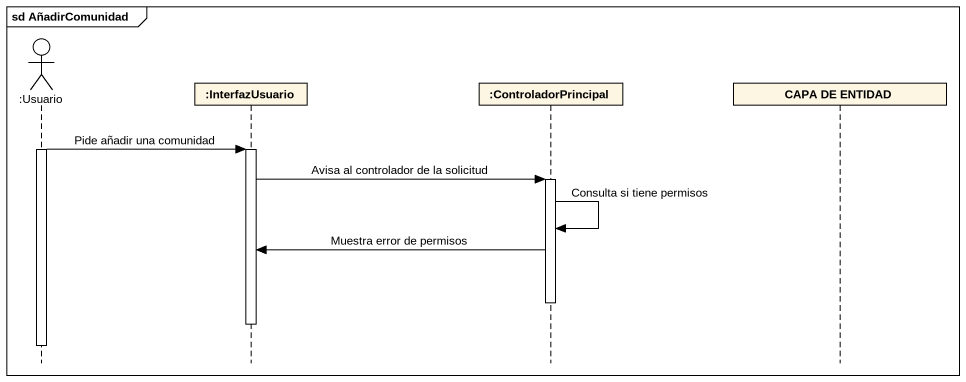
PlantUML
@startuml
mainframe sd AñadirComunidad
hide footbox
actor ":Usuario" as Usuario
participant ":InterfazUsuario" as InterfazUsuario
participant ":ControladorPrincipal" as ControladorPrincipal
participant "CAPA DE ENTIDAD" as CAPA_DE_ENTIDAD

activate Usuario
Usuario -> InterfazUsuario : Pide añadir una comunidad
activate InterfazUsuario
InterfazUsuario -> ControladorPrincipal : Avisa al controlador de la solicitud
activate ControladorPrincipal
ControladorPrincipal -> ControladorPrincipal : Consulta si tiene permisos
ControladorPrincipal -> InterfazUsuario : Muestra error de permisos
deactivate ControladorPrincipal
deactivate InterfazUsuario
deactivate Usuario
@enduml
